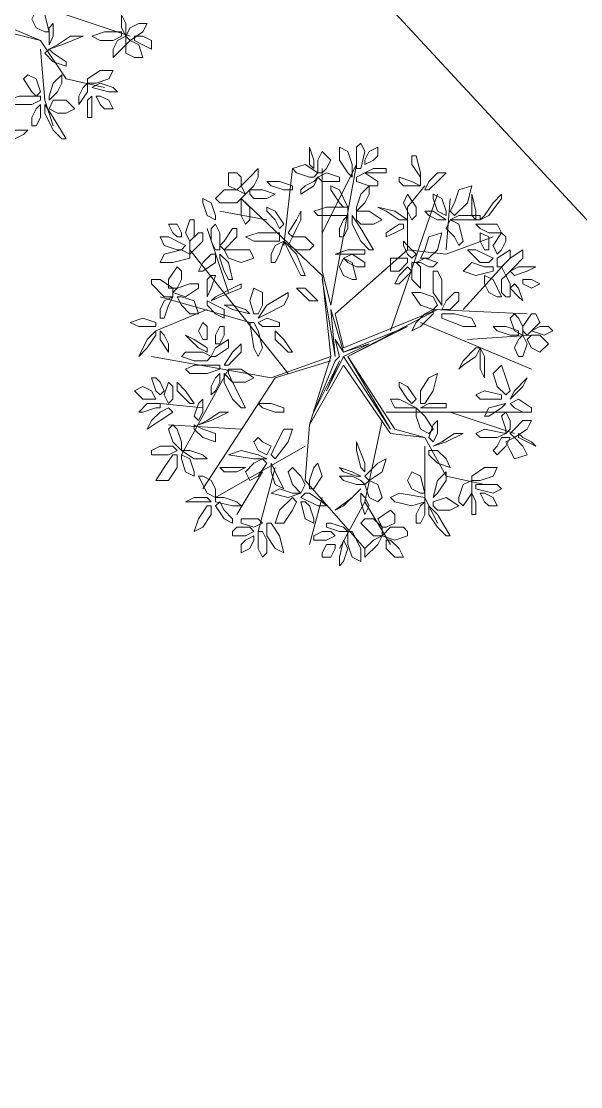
# Model space of a CAD drawing. Header units: millimetres. Extents: x 2424 to 2568, y 1542 to 1762.
# Drawn here: x 2525.02 to 2528.72, y 1597.32 to 1604.37 of the extents above; entities that cross this region are included whole.
import ezdxf

# ---------------------------------------------------------------- set-up
doc = ezdxf.new("R2010")
doc.units = ezdxf.units.MM
doc.layers.add('PDF_0', color=7, linetype='Continuous')

msp = doc.modelspace()

# ---------------------------------------------------------------- linework, layer by layer
at = {"layer": 'PDF_0', "lineweight": 9}
for points in [[(2517.2441, 1615.198), (2519.0232, 1614.0684), (2520.2375, 1612.1198), (2521.0847, 1610.5102), (2523.005, 1608.4487), (2526.2243, 1605.7942), (2528.7659, 1603.0549), (2530.5733, 1601.1346), (2533.8208, 1598.9037), (2535.8823, 1597.3223)], [(2525.5748, 1603.9304), (2525.3207, 1603.9868), (2525.1512, 1604.241), (2524.9253, 1604.2975), (2524.6147, 1604.7493), (2524.3888, 1604.3257), (2524.5582, 1604.7775), (2524.4735, 1605.3141), (2523.9652, 1605.8506)], [(2525.0383, 1605.4835), (2524.5582, 1605.0599), (2524.6147, 1604.834), (2525.236, 1605.0882), (2524.6712, 1604.7775), (2524.9536, 1604.3257), (2525.1512, 1604.241)], [(2525.3207, 1604.4104), (2525.7443, 1604.2692)], [(2525.1512, 1604.1845), (2525.1795, 1603.8456), (2525.236, 1603.6762)], [(2527.0151, 1602.9702), (2527.241, 1603.422), (2527.0715, 1602.4901), (2527.0151, 1602.716), (2527.0151, 1603.3938)], [(2526.7609, 1602.8855), (2526.8174, 1603.3938)], [(2527.6928, 1603.2808), (2527.5799, 1603.1396), (2527.5799, 1602.8572), (2527.834, 1602.829), (2528.1446, 1602.942)], [(2527.4669, 1602.3207), (2527.7775, 1603.2244)], [(2527.0715, 1602.1513), (2527.0151, 1602.6878), (2526.4785, 1603.1961)], [(2527.834, 1602.8572), (2527.8622, 1603.1961)], [(2526.6479, 1603.0549), (2526.3373, 1603.1114)], [(2526.3938, 1602.5748), (2526.2526, 1602.9984)], [(2526.7891, 1602.0383), (2526.1396, 1602.8572)], [(2527.0151, 1602.6596), (2527.0998, 1602.1513), (2527.0715, 1602.4619), (2527.1563, 1602.1795), (2527.5799, 1602.3489), (2527.1845, 1602.1513), (2527.7775, 1602.4619), (2527.1563, 1602.2077), (2527.0998, 1602.4336), (2527.5799, 1602.8572)], [(2527.947, 1602.4619), (2528.2294, 1602.7725)], [(2526.535, 1602.3772), (2525.942, 1602.5466)], [(2526.2526, 1602.4619), (2525.9137, 1602.3207)], [(2527.7493, 1602.4619), (2528.3706, 1602.4336)], [(2527.6646, 1602.3772), (2528.3988, 1602.0665)], [(2527.9752, 1602.2642), (2528.3988, 1602.2925)], [(2527.1563, 1602.1513), (2527.0433, 1601.9253), (2527.128, 1602.123), (2526.9586, 1601.7841), (2527.0998, 1602.123), (2527.128, 1602.1513), (2527.0998, 1602.2642), (2527.1563, 1602.1795), (2527.3257, 1602.236), (2527.1563, 1602.1513), (2527.4669, 1601.6712), (2527.1845, 1602.1513), (2527.4951, 1601.6712), (2527.6928, 1601.6147)], [(2528.0882, 1601.3041), (2527.834, 1601.3605), (2527.6928, 1601.6147), (2527.4669, 1601.6429), (2527.1563, 1602.0948), (2526.9303, 1601.6994), (2527.0715, 1602.1513), (2526.6762, 1602.0101), (2525.8855, 1602.1513)], [(2527.0715, 1602.123), (2526.7044, 1602.0101), (2526.2243, 1601.2758)], [(2526.3938, 1602.0665), (2526.0831, 1601.5017)], [(2526.2243, 1601.8124), (2525.942, 1601.8406)], [(2527.4104, 1601.7277), (2527.2975, 1601.1911)], [(2527.4387, 1601.7841), (2528.3706, 1601.7841)], [(2527.8622, 1601.7841), (2528.2858, 1601.6429)], [(2526.4785, 1601.6712), (2525.9984, 1601.6994)], [(2526.9303, 1601.6994), (2526.9021, 1601.3323), (2527.2975, 1600.8805)], [(2526.9021, 1601.5582), (2526.3091, 1601.2193)], [(2527.6928, 1601.5582), (2527.6928, 1601.2193), (2527.7775, 1601.0499)], [(2526.6197, 1601.3888), (2526.4503, 1601.1064)], [(2526.7044, 1601.417), (2526.5915, 1600.9934)], [(2527.0151, 1601.2193), (2526.9303, 1600.9087)], [(2527.4669, 1600.9087), (2527.2975, 1601.1911), (2527.128, 1600.8805)]]:
    msp.add_lwpolyline(points, dxfattribs=at)
for points in [[(2525.123, 1604.3257), (2525.0948, 1604.3822), (2525.123, 1604.4387), (2525.1795, 1604.4104), (2525.2077, 1604.2975), (2525.1795, 1604.2975)], [(2525.716, 1604.3539), (2525.6878, 1604.4104), (2525.6878, 1604.3257), (2525.716, 1604.2692), (2525.716, 1604.2975)], [(2525.2077, 1604.3257), (2525.236, 1604.3539), (2525.236, 1604.2692), (2525.2077, 1604.2127), (2525.2077, 1604.241)], [(2525.7443, 1604.3257), (2525.8008, 1604.3539), (2525.8572, 1604.3539), (2525.829, 1604.2975), (2525.7443, 1604.241), (2525.716, 1604.2692)], [(2525.3489, 1604.2692), (2525.2642, 1604.2127), (2525.2077, 1604.1845), (2525.2924, 1604.2127), (2525.4336, 1604.2692), (2525.4054, 1604.2692)], [(2525.6313, 1604.241), (2525.5466, 1604.241), (2525.4901, 1604.2692), (2525.5748, 1604.2975), (2525.6878, 1604.2975), (2525.6878, 1604.2692)], [(2525.6313, 1604.1845), (2525.6596, 1604.241), (2525.716, 1604.2692), (2525.716, 1604.2127), (2525.6313, 1604.128), (2525.6313, 1604.1563)], [(2525.7725, 1604.2692), (2525.7725, 1604.241), (2525.829, 1604.2127), (2525.8855, 1604.1845), (2525.8855, 1604.241), (2525.829, 1604.2692)], [(2525.716, 1604.2127), (2525.7443, 1604.241), (2525.8008, 1604.2127), (2525.829, 1604.128), (2525.7725, 1604.128), (2525.716, 1604.1563)], [(2525.2077, 1604.1845), (2525.1795, 1604.1563), (2525.236, 1604.0998), (2525.3207, 1604.0715), (2525.3207, 1604.0998), (2525.236, 1604.1563)], [(2525.0948, 1603.9021), (2525.0383, 1603.9868), (2525.0665, 1604.0151), (2525.123, 1603.9868), (2525.1512, 1603.9021), (2525.123, 1603.8739)], [(2525.2642, 1603.9021), (2525.2924, 1603.9586), (2525.2924, 1604.0151), (2525.236, 1603.9586), (2525.2077, 1603.8739), (2525.2077, 1603.8456)], [(2525.4619, 1603.9586), (2525.4619, 1603.9868), (2525.5466, 1604.0433), (2525.6313, 1604.0433), (2525.6031, 1603.9868), (2525.5184, 1603.9586)], [(2525.4054, 1603.8739), (2525.4054, 1603.8174), (2525.4619, 1603.9021), (2525.4619, 1603.9586), (2525.4336, 1603.9304)], [(2525.5466, 1603.9586), (2525.4901, 1603.9304), (2525.6031, 1603.9021), (2525.6596, 1603.9021), (2525.6313, 1603.9304)], [(2525.0948, 1603.8174), (2524.9818, 1603.8174), (2524.9253, 1603.8456), (2525.01, 1603.8739), (2525.1512, 1603.8739), (2525.1512, 1603.8456)], [(2525.2077, 1603.7892), (2525.236, 1603.8456), (2525.3207, 1603.8456), (2525.3772, 1603.7892), (2525.3207, 1603.7609), (2525.2642, 1603.7609)], [(2525.4619, 1603.7892), (2525.4619, 1603.8456), (2525.4901, 1603.8739), (2525.4901, 1603.8174), (2525.4901, 1603.7327), (2525.4619, 1603.7327)], [(2525.5184, 1603.8739), (2525.5466, 1603.8739), (2525.6031, 1603.8456), (2525.6313, 1603.7892), (2525.5748, 1603.7892), (2525.5466, 1603.8174)], [(2525.0948, 1603.6762), (2525.123, 1603.6762), (2525.1512, 1603.7327), (2525.1512, 1603.8174), (2525.123, 1603.7892), (2525.0948, 1603.7327)], [(2525.236, 1603.648), (2525.1795, 1603.7609), (2525.1795, 1603.8174), (2525.236, 1603.7327), (2525.3207, 1603.5915), (2525.2924, 1603.5915)], [(2525.0665, 1603.648), (2525.0383, 1603.6197), (2524.9818, 1603.5915), (2524.8971, 1603.5915), (2524.9253, 1603.648), (2525.01, 1603.648)], [(2527.241, 1603.4503), (2527.241, 1603.535), (2527.2692, 1603.5632), (2527.2975, 1603.5068), (2527.2692, 1603.3938), (2527.241, 1603.3938)], [(2526.9586, 1603.3938), (2526.9586, 1603.4503), (2526.9303, 1603.535), (2526.9303, 1603.4785), (2526.9303, 1603.422)], [(2527.0151, 1603.3656), (2526.9868, 1603.3656), (2526.9868, 1603.4503), (2527.0151, 1603.5068), (2527.0715, 1603.4503), (2527.0433, 1603.3938)], [(2527.2127, 1603.3373), (2527.1845, 1603.3656), (2527.128, 1603.4503), (2527.128, 1603.535), (2527.1845, 1603.5068), (2527.2127, 1603.422)], [(2527.2975, 1603.422), (2527.2975, 1603.4503), (2527.3257, 1603.5068), (2527.3822, 1603.535), (2527.3822, 1603.4785), (2527.3539, 1603.4503)], [(2526.9303, 1603.3373), (2526.8456, 1603.3656), (2526.8174, 1603.3938), (2526.9021, 1603.422), (2526.9868, 1603.3656), (2526.9586, 1603.3373)], [(2527.6081, 1603.422), (2527.6646, 1603.3373), (2527.6646, 1603.2808), (2527.6646, 1603.3656), (2527.6363, 1603.4785), (2527.6081, 1603.4785)], [(2526.4785, 1603.3373), (2526.4785, 1603.2808), (2526.4503, 1603.2526), (2526.3938, 1603.2808), (2526.3938, 1603.3656), (2526.4503, 1603.3656)], [(2526.5915, 1603.3938), (2526.5915, 1603.3373), (2526.5632, 1603.2808), (2526.5067, 1603.2244), (2526.4785, 1603.2808), (2526.535, 1603.3373)], [(2527.0998, 1603.3091), (2527.0151, 1603.3091), (2526.9868, 1603.3373), (2527.0433, 1603.3656), (2527.128, 1603.3373), (2527.128, 1603.3091)], [(2527.3257, 1603.2808), (2527.241, 1603.3091), (2527.241, 1603.3373), (2527.2975, 1603.3656), (2527.3822, 1603.3091), (2527.3822, 1603.2808)], [(2527.4104, 1603.3656), (2527.3257, 1603.3656), (2527.2975, 1603.3656), (2527.3539, 1603.3938), (2527.4387, 1603.3938), (2527.4387, 1603.3656)], [(2527.6928, 1603.2526), (2527.721, 1603.2526), (2527.7775, 1603.3091), (2527.834, 1603.3656), (2527.7775, 1603.3656), (2527.721, 1603.3091)], [(2526.7609, 1603.2526), (2526.6762, 1603.2808), (2526.6479, 1603.3091), (2526.7327, 1603.3091), (2526.8174, 1603.2808), (2526.8174, 1603.2526)], [(2526.9021, 1603.2808), (2526.9586, 1603.3091), (2526.9868, 1603.3373), (2526.9586, 1603.2808), (2526.8739, 1603.2244), (2526.8739, 1603.2526)], [(2527.128, 1603.1679), (2527.0715, 1603.2526), (2527.0715, 1603.2808), (2527.128, 1603.2526), (2527.1845, 1603.1396), (2527.1563, 1603.1396)], [(2527.2975, 1603.1679), (2527.3257, 1603.2244), (2527.3257, 1603.2808), (2527.2692, 1603.2244), (2527.241, 1603.1396), (2527.241, 1603.1114)], [(2527.5516, 1603.2808), (2527.6081, 1603.2808), (2527.6646, 1603.2808), (2527.6081, 1603.3091), (2527.5234, 1603.3373), (2527.5234, 1603.3091)], [(2527.8622, 1603.1114), (2527.8905, 1603.0832), (2527.9752, 1603.1679), (2528.0034, 1603.2808), (2527.9187, 1603.2526), (2527.8905, 1603.1679)], [(2526.3655, 1603.2526), (2526.4503, 1603.2526), (2526.5067, 1603.2244), (2526.4503, 1603.1679), (2526.3373, 1603.1679), (2526.3091, 1603.1961)], [(2526.535, 1603.2244), (2526.535, 1603.2526), (2526.6197, 1603.2526), (2526.7044, 1603.2244), (2526.6479, 1603.1961), (2526.5632, 1603.1961)], [(2527.6081, 1603.0549), (2527.6363, 1603.0832), (2527.6363, 1603.1396), (2527.5799, 1603.2244), (2527.5516, 1603.1679), (2527.5799, 1603.1114)], [(2527.7775, 1603.1114), (2527.7493, 1603.1961), (2527.7493, 1603.2244), (2527.8058, 1603.1961), (2527.834, 1603.1114), (2527.834, 1603.0832)], [(2528.0034, 1603.1679), (2528.0034, 1603.0832), (2528.0317, 1603.0549), (2528.0317, 1603.1114), (2528.0034, 1603.2244), (2528.0034, 1603.1961)], [(2528.1446, 1603.1679), (2528.0882, 1603.0832), (2528.0599, 1603.0549), (2528.1164, 1603.0832), (2528.2011, 1603.1961), (2528.2011, 1603.2244)], [(2526.2526, 1603.0832), (2526.2243, 1603.1679), (2526.2243, 1603.1961), (2526.2808, 1603.1679), (2526.3091, 1603.0832), (2526.3091, 1603.0549)], [(2526.4785, 1603.0832), (2526.4785, 1603.1679), (2526.4785, 1603.1961), (2526.535, 1603.1396), (2526.535, 1603.0549), (2526.5067, 1603.0267)], [(2526.7044, 1603.0549), (2526.6479, 1603.1114), (2526.6479, 1603.1396), (2526.7044, 1603.1114), (2526.7609, 1603.0267), (2526.7327, 1602.9984)], [(2527.0998, 1603.0832), (2526.9868, 1603.0832), (2526.9586, 1603.1114), (2527.0433, 1603.1396), (2527.1845, 1603.1396), (2527.1845, 1603.0832)], [(2527.4387, 1603.1114), (2527.3822, 1603.1396), (2527.4951, 1603.1114), (2527.5799, 1603.0549), (2527.5234, 1603.0549)], [(2526.8456, 1602.9984), (2526.8739, 1603.0549), (2526.8739, 1603.1114), (2526.8456, 1603.0549), (2526.7891, 1602.9702), (2526.8174, 1602.942)], [(2527.128, 1602.942), (2527.1563, 1602.942), (2527.1845, 1602.9984), (2527.1845, 1603.0832), (2527.1563, 1603.0549), (2527.128, 1602.9984)], [(2527.2692, 1602.9137), (2527.2127, 1603.0267), (2527.2127, 1603.0832), (2527.2692, 1602.9984), (2527.3539, 1602.8572), (2527.3257, 1602.8572)], [(2527.241, 1603.0549), (2527.241, 1603.1114), (2527.3257, 1603.1114), (2527.4104, 1603.0549), (2527.3539, 1603.0267), (2527.2692, 1603.0267)], [(2527.7775, 1603.0549), (2527.834, 1603.0549), (2527.7493, 1603.1114), (2527.6928, 1603.1114), (2527.721, 1603.0832)], [(2528.0034, 1603.0549), (2527.8905, 1603.0549), (2527.8622, 1603.0549), (2527.9187, 1603.0832), (2528.0599, 1603.0832), (2528.0599, 1603.0549)], [(2526.0831, 1602.942), (2526.0549, 1602.942), (2526.0267, 1602.9702), (2525.9984, 1603.0267), (2526.0549, 1603.0267), (2526.0831, 1602.9702)], [(2526.1679, 1603.0267), (2526.1679, 1602.942), (2526.1396, 1602.9137), (2526.1114, 1602.9702), (2526.1396, 1603.0549), (2526.1679, 1603.0549)], [(2526.2808, 1602.9137), (2526.2808, 1602.9984), (2526.3091, 1603.0267), (2526.3373, 1602.9702), (2526.3373, 1602.8572), (2526.3091, 1602.8572)], [(2526.3655, 1602.9137), (2526.422, 1602.9984), (2526.4503, 1602.9984), (2526.4503, 1602.942), (2526.3655, 1602.8572), (2526.3373, 1602.8855)], [(2527.4951, 1602.9702), (2527.5516, 1602.9984), (2527.5516, 1603.0267), (2527.5234, 1603.0267), (2527.4387, 1602.9702), (2527.4387, 1602.942)], [(2527.8905, 1602.942), (2527.834, 1602.9984), (2527.8622, 1603.0549), (2527.9187, 1603.0267), (2527.947, 1602.9137), (2527.9187, 1602.8855)], [(2528.0317, 1603.0267), (2528.0599, 1602.9984), (2528.1164, 1602.9702), (2528.2011, 1602.9702), (2528.1729, 1603.0267), (2528.0882, 1603.0267)], [(2526.0549, 1602.8572), (2525.9702, 1602.8855), (2525.942, 1602.942), (2525.9984, 1602.942), (2526.1114, 1602.8855), (2526.0831, 1602.8572)], [(2526.2243, 1602.9137), (2526.1679, 1602.8572), (2526.1396, 1602.829), (2526.1396, 1602.9137), (2526.1961, 1602.9702), (2526.2243, 1602.9702)], [(2526.6762, 1602.9137), (2526.5632, 1602.9137), (2526.5067, 1602.942), (2526.5915, 1602.9702), (2526.7327, 1602.9702), (2526.7327, 1602.9137)], [(2526.7891, 1602.8855), (2526.8174, 1602.942), (2526.9021, 1602.942), (2526.9586, 1602.8855), (2526.9303, 1602.8572), (2526.8456, 1602.8572)], [(2527.6646, 1602.8008), (2527.721, 1602.8008), (2527.7775, 1602.8572), (2527.8058, 1602.9702), (2527.721, 1602.942), (2527.6928, 1602.8572)], [(2528.1164, 1602.8572), (2528.0882, 1602.8572), (2528.0599, 1602.9137), (2528.0599, 1602.9702), (2528.1164, 1602.942), (2528.1164, 1602.8855)], [(2528.2294, 1602.9137), (2528.2011, 1602.8572), (2528.1729, 1602.829), (2528.1446, 1602.8855), (2528.2011, 1602.9702), (2528.2294, 1602.942)], [(2526.1396, 1602.829), (2526.1396, 1602.8008), (2526.0267, 1602.7725), (2525.942, 1602.7725), (2525.9702, 1602.829), (2526.0831, 1602.8572)], [(2526.3655, 1602.8572), (2526.3938, 1602.8008), (2526.4785, 1602.7725), (2526.5632, 1602.8008), (2526.535, 1602.8572), (2526.4503, 1602.8572)], [(2526.6762, 1602.7725), (2526.7044, 1602.7725), (2526.7327, 1602.829), (2526.7609, 1602.9137), (2526.7044, 1602.8855), (2526.6762, 1602.829)], [(2526.8456, 1602.7443), (2526.7891, 1602.8572), (2526.7609, 1602.9137), (2526.8456, 1602.829), (2526.9021, 1602.6878), (2526.8739, 1602.6878)], [(2527.241, 1602.829), (2527.1563, 1602.829), (2527.0998, 1602.829), (2527.1845, 1602.8572), (2527.2975, 1602.8572), (2527.2975, 1602.829)], [(2527.5799, 1602.8855), (2527.6363, 1602.829), (2527.6081, 1602.8008), (2527.5799, 1602.829), (2527.5516, 1602.8855), (2527.5516, 1602.9137)], [(2528.0599, 1602.7725), (2528.0034, 1602.829), (2527.9752, 1602.8572), (2528.0317, 1602.8572), (2528.1446, 1602.8008), (2528.1164, 1602.7725)], [(2528.2576, 1602.8008), (2528.2576, 1602.8572), (2528.1729, 1602.8008), (2528.1729, 1602.7443), (2528.2011, 1602.7443)], [(2528.2294, 1602.6878), (2528.2011, 1602.7443), (2528.2576, 1602.8008), (2528.3423, 1602.8572), (2528.3423, 1602.8008), (2528.2858, 1602.7443)], [(2526.2243, 1602.7725), (2526.2808, 1602.829), (2526.3091, 1602.829), (2526.3091, 1602.7725), (2526.2243, 1602.716), (2526.1961, 1602.716)], [(2526.3655, 1602.716), (2526.3373, 1602.8008), (2526.3373, 1602.829), (2526.3938, 1602.7725), (2526.422, 1602.6596), (2526.3938, 1602.6596)], [(2527.1563, 1602.6878), (2527.128, 1602.7443), (2527.1563, 1602.8008), (2527.2127, 1602.7725), (2527.241, 1602.6596), (2527.2127, 1602.6596)], [(2527.241, 1602.7443), (2527.1845, 1602.7725), (2527.1563, 1602.8008), (2527.2127, 1602.829), (2527.2975, 1602.7725), (2527.2975, 1602.7443)], [(2527.5799, 1602.8008), (2527.5799, 1602.7725), (2527.5234, 1602.716), (2527.4669, 1602.716), (2527.4669, 1602.8008), (2527.5234, 1602.8008)], [(2527.721, 1602.7443), (2527.6646, 1602.7725), (2527.6363, 1602.7725), (2527.6928, 1602.8008), (2527.7775, 1602.7725), (2527.7493, 1602.7443)], [(2526.0831, 1602.6596), (2526.0549, 1602.6031), (2525.9984, 1602.6031), (2525.9984, 1602.6596), (2526.0549, 1602.7443), (2526.0831, 1602.716)], [(2527.6081, 1602.716), (2527.5799, 1602.7443), (2527.5234, 1602.6878), (2527.4951, 1602.6313), (2527.5234, 1602.6313), (2527.5799, 1602.6878)], [(2527.6646, 1602.7443), (2527.6646, 1602.6596), (2527.6646, 1602.6031), (2527.6081, 1602.6596), (2527.6081, 1602.7725), (2527.6363, 1602.7725)], [(2527.8058, 1602.6596), (2527.8058, 1602.5466), (2527.8058, 1602.4901), (2527.7493, 1602.5748), (2527.7493, 1602.716), (2527.7775, 1602.716)], [(2528.1446, 1602.7443), (2528.1446, 1602.716), (2528.0317, 1602.6878), (2527.947, 1602.716), (2528.0034, 1602.7725), (2528.0882, 1602.7443)], [(2528.3141, 1602.7443), (2528.3988, 1602.7443), (2528.427, 1602.7443), (2528.3706, 1602.716), (2528.2858, 1602.6878), (2528.2576, 1602.716)], [(2525.942, 1602.6596), (2526.0267, 1602.6031), (2526.0267, 1602.5466), (2525.9702, 1602.5466), (2525.8855, 1602.6313), (2525.8855, 1602.6596)], [(2526.2526, 1602.6596), (2526.2526, 1602.5748), (2526.2526, 1602.5466), (2526.2808, 1602.6031), (2526.3091, 1602.6878), (2526.2808, 1602.6878)], [(2528.1164, 1602.5748), (2528.0882, 1602.6313), (2528.0882, 1602.6878), (2528.1446, 1602.6596), (2528.2011, 1602.5466), (2528.1729, 1602.5466)], [(2528.2011, 1602.5748), (2528.2011, 1602.6596), (2528.2294, 1602.6878), (2528.2576, 1602.6313), (2528.2576, 1602.5466), (2528.2294, 1602.5466)], [(2528.3423, 1602.6596), (2528.3988, 1602.6596), (2528.4553, 1602.6313), (2528.3988, 1602.6031), (2528.3423, 1602.6313)], [(2526.1961, 1602.6313), (2526.1961, 1602.6031), (2526.1114, 1602.5466), (2526.0267, 1602.5748), (2526.0549, 1602.6031), (2526.1396, 1602.6313)], [(2526.422, 1602.6031), (2526.3091, 1602.5466), (2526.2808, 1602.5184), (2526.3373, 1602.5466), (2526.4785, 1602.6031), (2526.4785, 1602.6313)], [(2526.5915, 1602.4336), (2526.5632, 1602.4336), (2526.535, 1602.5184), (2526.5632, 1602.6031), (2526.6197, 1602.5748), (2526.6197, 1602.4901)], [(2526.7609, 1602.4901), (2526.6479, 1602.4336), (2526.5915, 1602.4054), (2526.6479, 1602.4901), (2526.7891, 1602.5748), (2526.7891, 1602.5466)], [(2526.9303, 1602.5184), (2526.9868, 1602.5184), (2526.9021, 1602.6031), (2526.8456, 1602.6031), (2526.8739, 1602.5748)], [(2527.7775, 1602.4901), (2527.7493, 1602.4619), (2527.6646, 1602.4901), (2527.6081, 1602.5748), (2527.6646, 1602.5748), (2527.7493, 1602.5466)], [(2527.9187, 1602.5748), (2527.8905, 1602.5748), (2527.834, 1602.5184), (2527.8058, 1602.4619), (2527.8622, 1602.4619), (2527.9187, 1602.5184)], [(2528.3141, 1602.5466), (2528.3423, 1602.5184), (2528.3141, 1602.6031), (2528.2858, 1602.6313), (2528.2576, 1602.6031)], [(2525.942, 1602.4619), (2525.9702, 1602.5184), (2526.0267, 1602.5466), (2525.9984, 1602.4901), (2525.9702, 1602.4054), (2525.942, 1602.4054)], [(2526.0549, 1602.5466), (2526.0831, 1602.5466), (2526.1679, 1602.5184), (2526.1961, 1602.4336), (2526.1396, 1602.4336), (2526.0831, 1602.4901)], [(2526.2526, 1602.5184), (2526.2526, 1602.4901), (2526.3091, 1602.4336), (2526.3655, 1602.4054), (2526.3655, 1602.4619), (2526.3091, 1602.4901)], [(2526.5067, 1602.4619), (2526.535, 1602.4336), (2526.422, 1602.4619), (2526.3655, 1602.4901), (2526.422, 1602.4901)], [(2527.6928, 1602.4336), (2527.6363, 1602.3772), (2527.6081, 1602.3207), (2527.6646, 1602.3489), (2527.7493, 1602.4336), (2527.7493, 1602.4619)], [(2527.8905, 1602.4336), (2528.0034, 1602.4054), (2528.0317, 1602.3489), (2527.947, 1602.3489), (2527.8058, 1602.4054), (2527.8058, 1602.4336)], [(2528.3141, 1602.4054), (2528.3423, 1602.3489), (2528.3423, 1602.2925), (2528.2858, 1602.3207), (2528.2576, 1602.4054), (2528.2858, 1602.4336)], [(2528.3423, 1602.3489), (2528.3988, 1602.4336), (2528.427, 1602.4336), (2528.4553, 1602.3772), (2528.3706, 1602.2925), (2528.3423, 1602.3207)], [(2525.9137, 1602.3489), (2525.9137, 1602.3772), (2525.829, 1602.4054), (2525.7443, 1602.3772), (2525.8008, 1602.3489), (2525.8855, 1602.3489)], [(2526.2526, 1602.2642), (2526.2243, 1602.2642), (2526.1961, 1602.3207), (2526.2243, 1602.3772), (2526.2526, 1602.3489), (2526.2526, 1602.2925)], [(2526.5915, 1602.3207), (2526.6197, 1602.2077), (2526.5915, 1602.1513), (2526.5632, 1602.2077), (2526.535, 1602.3772), (2526.5632, 1602.3772)], [(2526.7327, 1602.3489), (2526.7327, 1602.3772), (2526.6479, 1602.4054), (2526.5915, 1602.3772), (2526.6197, 1602.3489), (2526.6762, 1602.3489)], [(2525.8572, 1602.2077), (2525.8008, 1602.1513), (2525.8572, 1602.2642), (2525.9137, 1602.3207), (2525.9137, 1602.2925)], [(2525.9984, 1602.236), (2525.9984, 1602.1795), (2525.942, 1602.2642), (2525.942, 1602.3207), (2525.9702, 1602.2925)], [(2526.1961, 1602.2077), (2526.1396, 1602.2642), (2526.1114, 1602.2925), (2526.1679, 1602.2642), (2526.2526, 1602.2077), (2526.2526, 1602.1795)], [(2526.3655, 1602.2925), (2526.3373, 1602.236), (2526.3091, 1602.236), (2526.3091, 1602.2925), (2526.3373, 1602.3489), (2526.3655, 1602.3489)], [(2526.7609, 1602.2077), (2526.7044, 1602.2642), (2526.7044, 1602.3207), (2526.7609, 1602.2642), (2526.8174, 1602.1795), (2526.7891, 1602.1795)], [(2528.2576, 1602.2925), (2528.1729, 1602.3207), (2528.1446, 1602.3489), (2528.2294, 1602.3489), (2528.3141, 1602.3207), (2528.3141, 1602.2925)], [(2528.2858, 1602.2077), (2528.3141, 1602.2642), (2528.3423, 1602.2925), (2528.3706, 1602.236), (2528.3423, 1602.1513), (2528.3141, 1602.1513)], [(2528.3706, 1602.2642), (2528.3988, 1602.2925), (2528.4553, 1602.2925), (2528.5118, 1602.236), (2528.4553, 1602.1795), (2528.3988, 1602.2077)], [(2528.3988, 1602.3207), (2528.4835, 1602.2925), (2528.54, 1602.3207), (2528.5118, 1602.3489), (2528.4553, 1602.3489)], [(2526.3938, 1602.2077), (2526.3091, 1602.1513), (2526.2808, 1602.1513), (2526.3091, 1602.2077), (2526.3938, 1602.2642), (2526.3938, 1602.236)], [(2526.422, 1602.123), (2526.4785, 1602.1795), (2526.4785, 1602.236), (2526.422, 1602.1795), (2526.3655, 1602.0948), (2526.3938, 1602.0948)], [(2526.2808, 1602.1513), (2526.2526, 1602.123), (2526.1679, 1602.123), (2526.0831, 1602.1513), (2526.1114, 1602.1795), (2526.2243, 1602.1795)], [(2528.0317, 1602.1513), (2527.947, 1602.0948), (2527.9187, 1602.0665), (2527.947, 1602.123), (2528.0317, 1602.2077), (2528.0599, 1602.2077)], [(2528.0882, 1602.1513), (2528.0882, 1602.0383), (2528.0882, 1602.0101), (2528.0599, 1602.0665), (2528.0599, 1602.1795), (2528.0599, 1602.2077)], [(2526.2526, 1602.0383), (2526.1396, 1602.0383), (2526.1114, 1602.0665), (2526.1679, 1602.0948), (2526.3373, 1602.0948), (2526.3373, 1602.0665)], [(2528.2294, 1601.8971), (2528.2576, 1601.9253), (2528.2294, 1602.0101), (2528.2011, 1602.0948), (2528.1446, 1602.0383), (2528.1729, 1601.9536)], [(2525.942, 1601.9818), (2525.9702, 1601.9253), (2525.942, 1601.8971), (2525.9137, 1601.9253), (2525.8855, 1602.0101), (2525.9137, 1602.0101)], [(2526.2808, 1601.8971), (2526.3091, 1601.9253), (2526.3373, 1601.9818), (2526.3373, 1602.0383), (2526.3091, 1602.0101), (2526.2808, 1601.9536)], [(2526.422, 1601.8689), (2526.3655, 1601.9818), (2526.3655, 1602.0383), (2526.422, 1601.9818), (2526.5067, 1601.8124), (2526.4785, 1601.8124)], [(2526.3938, 1602.0383), (2526.3938, 1602.0665), (2526.4785, 1602.0665), (2526.5632, 1602.0101), (2526.5067, 1601.9818), (2526.422, 1601.9818)], [(2527.6646, 1601.8406), (2527.6928, 1601.8406), (2527.7493, 1601.9253), (2527.7775, 1602.0383), (2527.721, 1602.0101), (2527.6646, 1601.9253)], [(2528.3423, 1601.9536), (2528.3706, 1602.0101), (2528.2858, 1601.9253), (2528.2576, 1601.8689), (2528.2858, 1601.8971)], [(2525.9137, 1601.8689), (2525.8855, 1601.8689), (2525.829, 1601.8689), (2525.7725, 1601.9253), (2525.829, 1601.9536), (2525.8855, 1601.9253)], [(2526.0267, 1601.9536), (2525.9984, 1601.9818), (2525.9702, 1601.8971), (2525.9984, 1601.8406), (2526.0267, 1601.8689)], [(2526.1114, 1601.8689), (2526.0549, 1601.9253), (2526.0549, 1601.9818), (2526.1114, 1601.9253), (2526.1679, 1601.8406), (2526.1396, 1601.8406)], [(2527.5799, 1601.8689), (2527.5234, 1601.9536), (2527.5234, 1601.9818), (2527.5799, 1601.9536), (2527.6363, 1601.8689), (2527.6081, 1601.8406)], [(2526.1961, 1601.8406), (2526.2243, 1601.8689), (2526.2243, 1601.7841), (2526.1961, 1601.7277), (2526.1679, 1601.7559)], [(2527.5799, 1601.8124), (2527.6363, 1601.8124), (2527.5234, 1601.8689), (2527.4669, 1601.8689), (2527.4951, 1601.8124)], [(2528.1446, 1601.8689), (2528.0599, 1601.8689), (2528.0317, 1601.8971), (2528.0882, 1601.9253), (2528.2011, 1601.8971), (2528.2011, 1601.8689)], [(2528.3423, 1601.7841), (2528.2858, 1601.8124), (2528.2576, 1601.8406), (2528.3141, 1601.8689), (2528.3988, 1601.8124), (2528.3988, 1601.7841)], [(2525.9137, 1601.8124), (2525.829, 1601.7841), (2525.8008, 1601.7841), (2525.8572, 1601.8406), (2525.942, 1601.8406), (2525.942, 1601.8124)], [(2525.9984, 1601.8124), (2526.0267, 1601.7841), (2525.942, 1601.7277), (2525.8572, 1601.6712), (2525.8855, 1601.7277), (2525.942, 1601.7841)], [(2526.7044, 1601.7841), (2526.6197, 1601.8124), (2526.5915, 1601.8406), (2526.6762, 1601.8406), (2526.7609, 1601.8124), (2526.7609, 1601.7841)], [(2527.6646, 1601.6712), (2527.6363, 1601.7559), (2527.6363, 1601.8124), (2527.6928, 1601.7559), (2527.7493, 1601.6712), (2527.721, 1601.6429)], [(2527.7775, 1601.8124), (2527.6928, 1601.8124), (2527.6646, 1601.8124), (2527.721, 1601.8406), (2527.834, 1601.8406), (2527.834, 1601.8124)], [(2528.2011, 1601.8124), (2528.2294, 1601.8406), (2528.1164, 1601.8124), (2528.0882, 1601.7559), (2528.1164, 1601.7559)], [(2526.3373, 1601.7841), (2526.3938, 1601.7841), (2526.2808, 1601.7277), (2526.1961, 1601.6994), (2526.2526, 1601.7277)], [(2527.7493, 1601.6994), (2527.7775, 1601.7277), (2527.7775, 1601.6429), (2527.7493, 1601.5865), (2527.721, 1601.6147)], [(2528.2576, 1601.7277), (2528.2576, 1601.6712), (2528.2294, 1601.6429), (2528.2294, 1601.6712), (2528.2011, 1601.7559), (2528.2294, 1601.7841)], [(2528.2858, 1601.6712), (2528.3423, 1601.7277), (2528.3988, 1601.7277), (2528.3706, 1601.6712), (2528.2858, 1601.6147), (2528.2576, 1601.6429)], [(2526.0549, 1601.6712), (2526.0831, 1601.5865), (2526.0831, 1601.53), (2526.0267, 1601.5865), (2525.9984, 1601.6712), (2526.0267, 1601.6994)], [(2526.1679, 1601.6994), (2526.1679, 1601.6712), (2526.2243, 1601.6147), (2526.3091, 1601.5865), (2526.3091, 1601.6429), (2526.2243, 1601.6712)], [(2526.7044, 1601.5582), (2526.7609, 1601.6712), (2526.8174, 1601.6712), (2526.7891, 1601.5865), (2526.7044, 1601.4735), (2526.6762, 1601.5017)], [(2528.1729, 1601.6147), (2528.2294, 1601.6429), (2528.0882, 1601.6712), (2528.0317, 1601.6429), (2528.0599, 1601.6147)], [(2526.5915, 1601.6147), (2526.5632, 1601.5865), (2526.5915, 1601.53), (2526.6479, 1601.5017), (2526.6762, 1601.5582), (2526.6197, 1601.5865)], [(2527.241, 1601.53), (2527.241, 1601.5865), (2527.2975, 1601.4453), (2527.2975, 1601.3888), (2527.2692, 1601.417)], [(2527.8905, 1601.6429), (2527.947, 1601.6429), (2527.834, 1601.5865), (2527.7493, 1601.5582), (2527.8058, 1601.5865)], [(2528.1729, 1601.5582), (2528.2011, 1601.6147), (2528.2576, 1601.6147), (2528.2294, 1601.5582), (2528.1729, 1601.5017), (2528.1446, 1601.53)], [(2528.2294, 1601.5865), (2528.2858, 1601.6147), (2528.3423, 1601.5582), (2528.3706, 1601.5017), (2528.2858, 1601.4735), (2528.2576, 1601.53)], [(2528.3141, 1601.6429), (2528.3141, 1601.6147), (2528.3706, 1601.5865), (2528.427, 1601.5582), (2528.3988, 1601.5865), (2528.3423, 1601.6147)], [(2525.942, 1601.5582), (2526.0267, 1601.5582), (2526.0549, 1601.53), (2525.9984, 1601.5017), (2525.8855, 1601.5017), (2525.8855, 1601.53)], [(2526.1396, 1601.53), (2526.0831, 1601.53), (2526.1679, 1601.4735), (2526.2526, 1601.4735), (2526.2243, 1601.5017)], [(2526.4785, 1601.53), (2526.3938, 1601.5017), (2526.5632, 1601.4735), (2526.6479, 1601.4735), (2526.5915, 1601.5017)], [(2527.721, 1601.53), (2527.721, 1601.5017), (2527.7775, 1601.4453), (2527.8622, 1601.417), (2527.834, 1601.4735), (2527.7775, 1601.53)], [(2526.0549, 1601.5017), (2526.0267, 1601.5017), (2525.9702, 1601.417), (2525.9137, 1601.3323), (2525.9984, 1601.3323), (2526.0549, 1601.417)], [(2526.1396, 1601.4735), (2526.1679, 1601.3888), (2526.1679, 1601.3605), (2526.1114, 1601.3888), (2526.0831, 1601.4735), (2526.0831, 1601.5017)], [(2526.6197, 1601.4735), (2526.6479, 1601.4453), (2526.5915, 1601.3605), (2526.535, 1601.3323), (2526.5067, 1601.3888), (2526.5632, 1601.4453)], [(2526.6762, 1601.3888), (2526.7044, 1601.3041), (2526.7609, 1601.2758), (2526.7327, 1601.3323), (2526.6762, 1601.4453), (2526.6762, 1601.417)], [(2526.9303, 1601.3323), (2526.9586, 1601.417), (2526.9868, 1601.4453), (2527.0151, 1601.3605), (2526.9586, 1601.2758), (2526.9303, 1601.2758)], [(2527.2975, 1601.3605), (2527.3257, 1601.3323), (2527.4104, 1601.3888), (2527.4387, 1601.4735), (2527.3822, 1601.4453), (2527.3257, 1601.3888)], [(2526.4503, 1601.3888), (2526.5067, 1601.417), (2526.3938, 1601.417), (2526.3373, 1601.417), (2526.3655, 1601.3888)], [(2526.8739, 1601.3605), (2526.9021, 1601.3041), (2526.8739, 1601.2476), (2526.8174, 1601.3041), (2526.7891, 1601.3888), (2526.8174, 1601.417)], [(2527.1563, 1601.3888), (2527.128, 1601.417), (2527.2127, 1601.3888), (2527.2692, 1601.3605), (2527.241, 1601.3605)], [(2527.6081, 1601.2758), (2527.5799, 1601.3323), (2527.6081, 1601.3888), (2527.6646, 1601.3605), (2527.6928, 1601.2476), (2527.6646, 1601.2476)], [(2527.7775, 1601.2476), (2527.7493, 1601.2193), (2527.7775, 1601.3323), (2527.834, 1601.3888), (2527.834, 1601.3323)], [(2528.0034, 1601.3323), (2528.0034, 1601.3605), (2528.0882, 1601.417), (2528.1729, 1601.417), (2528.1446, 1601.3605), (2528.0599, 1601.3323)], [(2526.2808, 1601.3323), (2526.3091, 1601.2758), (2526.3091, 1601.2193), (2526.2526, 1601.2476), (2526.1961, 1601.3605), (2526.2243, 1601.3605)], [(2527.2975, 1601.3041), (2527.2692, 1601.3323), (2527.2127, 1601.3605), (2527.128, 1601.3605), (2527.1563, 1601.3323), (2527.241, 1601.3041)], [(2527.3257, 1601.2193), (2527.2975, 1601.3041), (2527.3257, 1601.3323), (2527.3822, 1601.3041), (2527.4104, 1601.2193), (2527.3822, 1601.1911)], [(2527.9187, 1601.2193), (2527.947, 1601.3041), (2528.0034, 1601.3323), (2528.0034, 1601.2476), (2527.947, 1601.1629), (2527.9187, 1601.1911)], [(2528.0882, 1601.3041), (2528.1729, 1601.3041), (2528.2011, 1601.2758), (2528.1446, 1601.2476), (2528.0317, 1601.2758), (2528.0317, 1601.3041)], [(2526.7327, 1601.2758), (2526.6762, 1601.2476), (2526.7891, 1601.2193), (2526.8739, 1601.2476), (2526.8174, 1601.2476)], [(2526.9303, 1601.2476), (2527.0151, 1601.1911), (2527.0433, 1601.1629), (2526.9868, 1601.1629), (2526.8739, 1601.2193), (2526.9021, 1601.2476)], [(2527.1563, 1601.1629), (2527.0998, 1601.1346), (2527.2127, 1601.2193), (2527.2692, 1601.2758), (2527.241, 1601.2476)], [(2527.3257, 1601.1629), (2527.2975, 1601.1064), (2527.2692, 1601.1911), (2527.2692, 1601.2476), (2527.2975, 1601.2193)], [(2527.6081, 1601.1629), (2527.4951, 1601.1911), (2527.4669, 1601.2193), (2527.5234, 1601.2476), (2527.6928, 1601.2193), (2527.6928, 1601.1911)], [(2528.0034, 1601.1346), (2528.0034, 1601.2193), (2528.0034, 1601.2476), (2528.0317, 1601.1911), (2528.0317, 1601.1064), (2528.0034, 1601.1064)], [(2528.0599, 1601.2476), (2528.0882, 1601.2476), (2528.1446, 1601.2193), (2528.1729, 1601.1629), (2528.1164, 1601.1629), (2528.0882, 1601.1911)], [(2526.1679, 1601.2193), (2526.1114, 1601.1911), (2526.2243, 1601.1911), (2526.2808, 1601.1911), (2526.2526, 1601.2193)], [(2526.2808, 1601.1629), (2526.2526, 1601.1629), (2526.1961, 1601.0781), (2526.1679, 1600.9934), (2526.2243, 1601.0217), (2526.2808, 1601.1064)], [(2526.3655, 1601.2193), (2526.4503, 1601.1911), (2526.4785, 1601.1629), (2526.422, 1601.1629), (2526.3091, 1601.1911), (2526.3091, 1601.2193)], [(2526.3655, 1601.1346), (2526.422, 1601.0781), (2526.422, 1601.0499), (2526.3655, 1601.0781), (2526.3091, 1601.1629), (2526.3373, 1601.1911)], [(2526.8456, 1601.1911), (2526.8174, 1601.2193), (2526.7327, 1601.1346), (2526.7044, 1601.0499), (2526.7609, 1601.0499), (2526.8174, 1601.1346)], [(2526.9303, 1601.1629), (2526.9586, 1601.0781), (2526.9586, 1601.0499), (2526.9021, 1601.0781), (2526.8739, 1601.1911), (2526.9021, 1601.1911)], [(2527.6363, 1601.0499), (2527.6646, 1601.0499), (2527.6928, 1601.1064), (2527.6928, 1601.1911), (2527.6646, 1601.1629), (2527.6363, 1601.1064)], [(2527.7775, 1601.0217), (2527.721, 1601.1064), (2527.721, 1601.1629), (2527.7775, 1601.1064), (2527.8622, 1600.9652), (2527.834, 1600.9652)], [(2527.7493, 1601.1629), (2527.7493, 1601.1911), (2527.834, 1601.2193), (2527.9187, 1601.1629), (2527.8622, 1601.1346), (2527.7775, 1601.1346)], [(2527.4951, 1601.0499), (2527.4387, 1601.0217), (2527.4104, 1601.0217), (2527.3822, 1601.0781), (2527.4669, 1601.1346), (2527.4951, 1601.1064)], [(2526.4503, 1601.0217), (2526.535, 1601.0217), (2526.5632, 1600.9934), (2526.5067, 1600.9652), (2526.422, 1600.9652), (2526.422, 1600.9934)], [(2526.535, 1601.0781), (2526.5915, 1601.0781), (2526.6197, 1601.0499), (2526.5632, 1601.0217), (2526.4785, 1601.0499), (2526.4785, 1601.0781)], [(2526.6479, 1601.0499), (2526.6762, 1601.0499), (2526.7327, 1600.9652), (2526.7609, 1600.8522), (2526.7044, 1600.8805), (2526.6479, 1600.9652)], [(2527.0715, 1601.0499), (2527.1563, 1601.0217), (2527.1845, 1600.9934), (2527.128, 1600.9934), (2527.0433, 1601.0217), (2527.0433, 1601.0499)], [(2527.3539, 1601.0781), (2527.4104, 1601.0217), (2527.4104, 1600.9652), (2527.3539, 1600.9652), (2527.2692, 1601.0499), (2527.2975, 1601.0781)], [(2527.5799, 1600.9934), (2527.5799, 1600.9652), (2527.4951, 1600.9369), (2527.4104, 1600.9652), (2527.4669, 1601.0217), (2527.5516, 1601.0217)], [(2526.5632, 1600.9652), (2526.5632, 1600.9369), (2526.535, 1600.8805), (2526.4785, 1600.8522), (2526.4785, 1600.9087), (2526.5067, 1600.9369)], [(2526.6479, 1600.9369), (2526.6479, 1600.8522), (2526.6197, 1600.824), (2526.5915, 1600.8805), (2526.5915, 1600.9934), (2526.6197, 1600.9934)], [(2527.0151, 1600.9934), (2527.0715, 1600.9934), (2527.0998, 1600.9652), (2527.0433, 1600.9369), (2526.9586, 1600.9369), (2526.9586, 1600.9652)], [(2527.1845, 1600.9934), (2527.2127, 1600.9934), (2527.2692, 1600.8805), (2527.2692, 1600.7957), (2527.2127, 1600.824), (2527.1845, 1600.9087)], [(2527.2975, 1600.8805), (2527.2975, 1600.824), (2527.3822, 1600.9087), (2527.4104, 1600.9652), (2527.3539, 1600.9369)], [(2527.0998, 1600.9087), (2527.0998, 1600.8805), (2527.0715, 1600.824), (2527.0151, 1600.824), (2527.0151, 1600.8522), (2527.0433, 1600.9087)], [(2527.1845, 1600.8805), (2527.1563, 1600.9369), (2527.128, 1600.824), (2527.128, 1600.7675), (2527.1563, 1600.7957)], [(2527.4387, 1600.9369), (2527.4669, 1600.9369), (2527.5234, 1600.8805), (2527.5516, 1600.824), (2527.4951, 1600.824), (2527.4387, 1600.8805)]]:
    msp.add_lwpolyline(points, close=True, dxfattribs=at)

doc.saveas('drawing.dxf')
